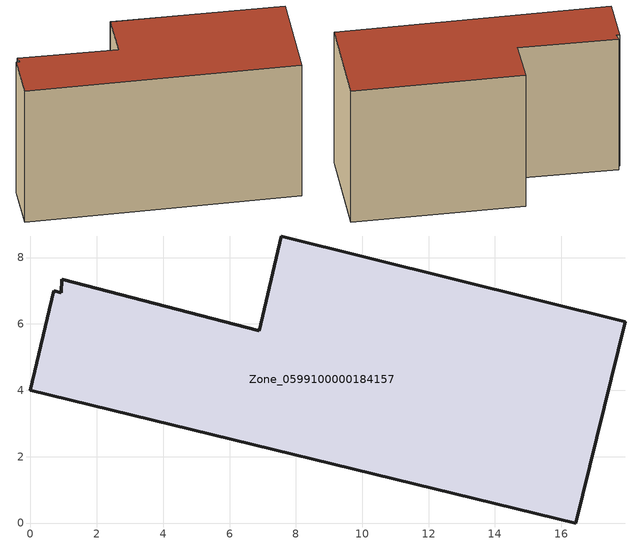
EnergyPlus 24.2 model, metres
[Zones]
Zone_0599100000184157
 floor ground (C_G): 0.94,7.34 6.9,5.79 7.56,8.65 17.92,6.06 16.43,0 0,4 0.71,7 0.94,6.94 z0
 wall outside (C_F): 0.71,7 0,4 16.43,0 17.92,6.06 7.56,8.65 6.9,5.79 0.94,7.34 0.94,6.94 0.71,7 z0:9.63
 roof outside (C_R): 0.94,6.94 0.71,7 0,4 16.43,0 17.92,6.06 7.56,8.65 6.9,5.79 0.94,7.34 z9.63
[BUILDING]
Pand.0599100000184157: North Axis=0; Terrain=City; Loads Convergence Tolerance Value=0.04; Temperature Convergence Tolerance Value=0.4; Solar Distribution=FullExterior; Maximum Number of Warmup Days=25; Minimum Number of Warmup Days=1
[Site:Location]
Rotterdam.The.Hague.AP_ZH_NLD Design_Conditions: Latitude=51.96; Longitude=4.45; Time Zone=1; Elevation=-4.5
[SITE:GROUNDTEMPERATURE:BUILDINGSURFACE]
18, 18, 18, 18, 18, 18, 18, 18, 18, 18, 18, 18
[MATERIAL] Thermal Absorptance=0.9; Solar Absorptance=0.7; Visible Absorptance=0.7
Name | Roughness | Thickness | Conductivity | Density | Specific Heat
G.TI.1946 | MediumSmooth | 0.15 | 1 | 540 | 1210
F.TI.1946 | Rough | 0.3 | 0.857143 | 1920 | 840
R.TI.1946 | MediumRough | 0.2 | 0.1 | 1500 | 1000
[CONSTRUCTION]
C_G: G.TI.1946
C_F: F.TI.1946
C_R: R.TI.1946
[ZONE]
Zone_0599100000184157: Type=1; Multiplier=1; Ceiling Height=Autocalculate; Volume=Autocalculate; Floor Area=autocalculate; Part of Total Floor Area=Yes
[ZONEINFILTRATION:DESIGNFLOWRATE]
Infil_Zone_0599100000184157: Zone or ZoneList or Space or SpaceList=Zone_0599100000184157; Schedule=AlwaysOn; Design Flow Rate Calculation Method=Flow/Area; Flow Rate per Floor Area=0.003; Constant Term Coefficient=1; Temperature Term Coefficient=0; Velocity Term Coefficient=0; Velocity Squared Term Coefficient=0
[HVACTEMPLATE:ZONE:IDEALLOADSAIRSYSTEM]
Zone_0599100000184157: Maximum Heating Supply Air Temperature=50; Minimum Cooling Supply Air Temperature=13; Maximum Heating Supply Air Humidity Ratio=0.0156; Minimum Cooling Supply Air Humidity Ratio=0.0077; Heating Limit=NoLimit; Cooling Limit=NoLimit; Dehumidification Control Type=ConstantSensibleHeatRatio; Cooling Sensible Heat Ratio=0.7; Dehumidification Setpoint=60; Humidification Control Type=None; Humidification Setpoint=30; Outdoor Air Method=None; Outdoor Air Flow Rate per Person=0.00944; Outdoor Air Flow Rate per Zone Floor Area=0; Outdoor Air Flow Rate per Zone=0; Demand Controlled Ventilation Type=None; Outdoor Air Economizer Type=NoEconomizer; Heat Recovery Type=None; Sensible Heat Recovery Effectiveness=0.7; Latent Heat Recovery Effectiveness=0.65
[ZONECONTROL:THERMOSTAT]
ThermostatControl_Zone_0599100000184157: Zone or ZoneList=Zone_0599100000184157; Control Type Schedule=DualSetpointControlType; Control 1=Thermostat_Zone_0599100000184157; Temperature Difference Between Cutout And Setpoint=0
[THERMOSTATSETPOINT:DUALSETPOINT]
Thermostat_Zone_0599100000184157: Heating Setpoint Temperature Schedule=HeatingSetpoint_Zone_0599100000184157; Cooling Setpoint Temperature Schedule=CoolingSetpoint_Zone_0599100000184157
[SCHEDULE:COMPACT]
HeatingSetpoint_Zone_0599100000184157: Through: 12/31, For: AllDays, Until: 24:00, 21
CoolingSetpoint_Zone_0599100000184157: Through: 12/31, For: AllDays, Until: 24:00, 24
DualSetpointControlType: Through: 12/31, For: AllDays, Until: 24:00, 4
AlwaysOn: Through: 12/31, For: AllDays, Until: 24:00, 1
